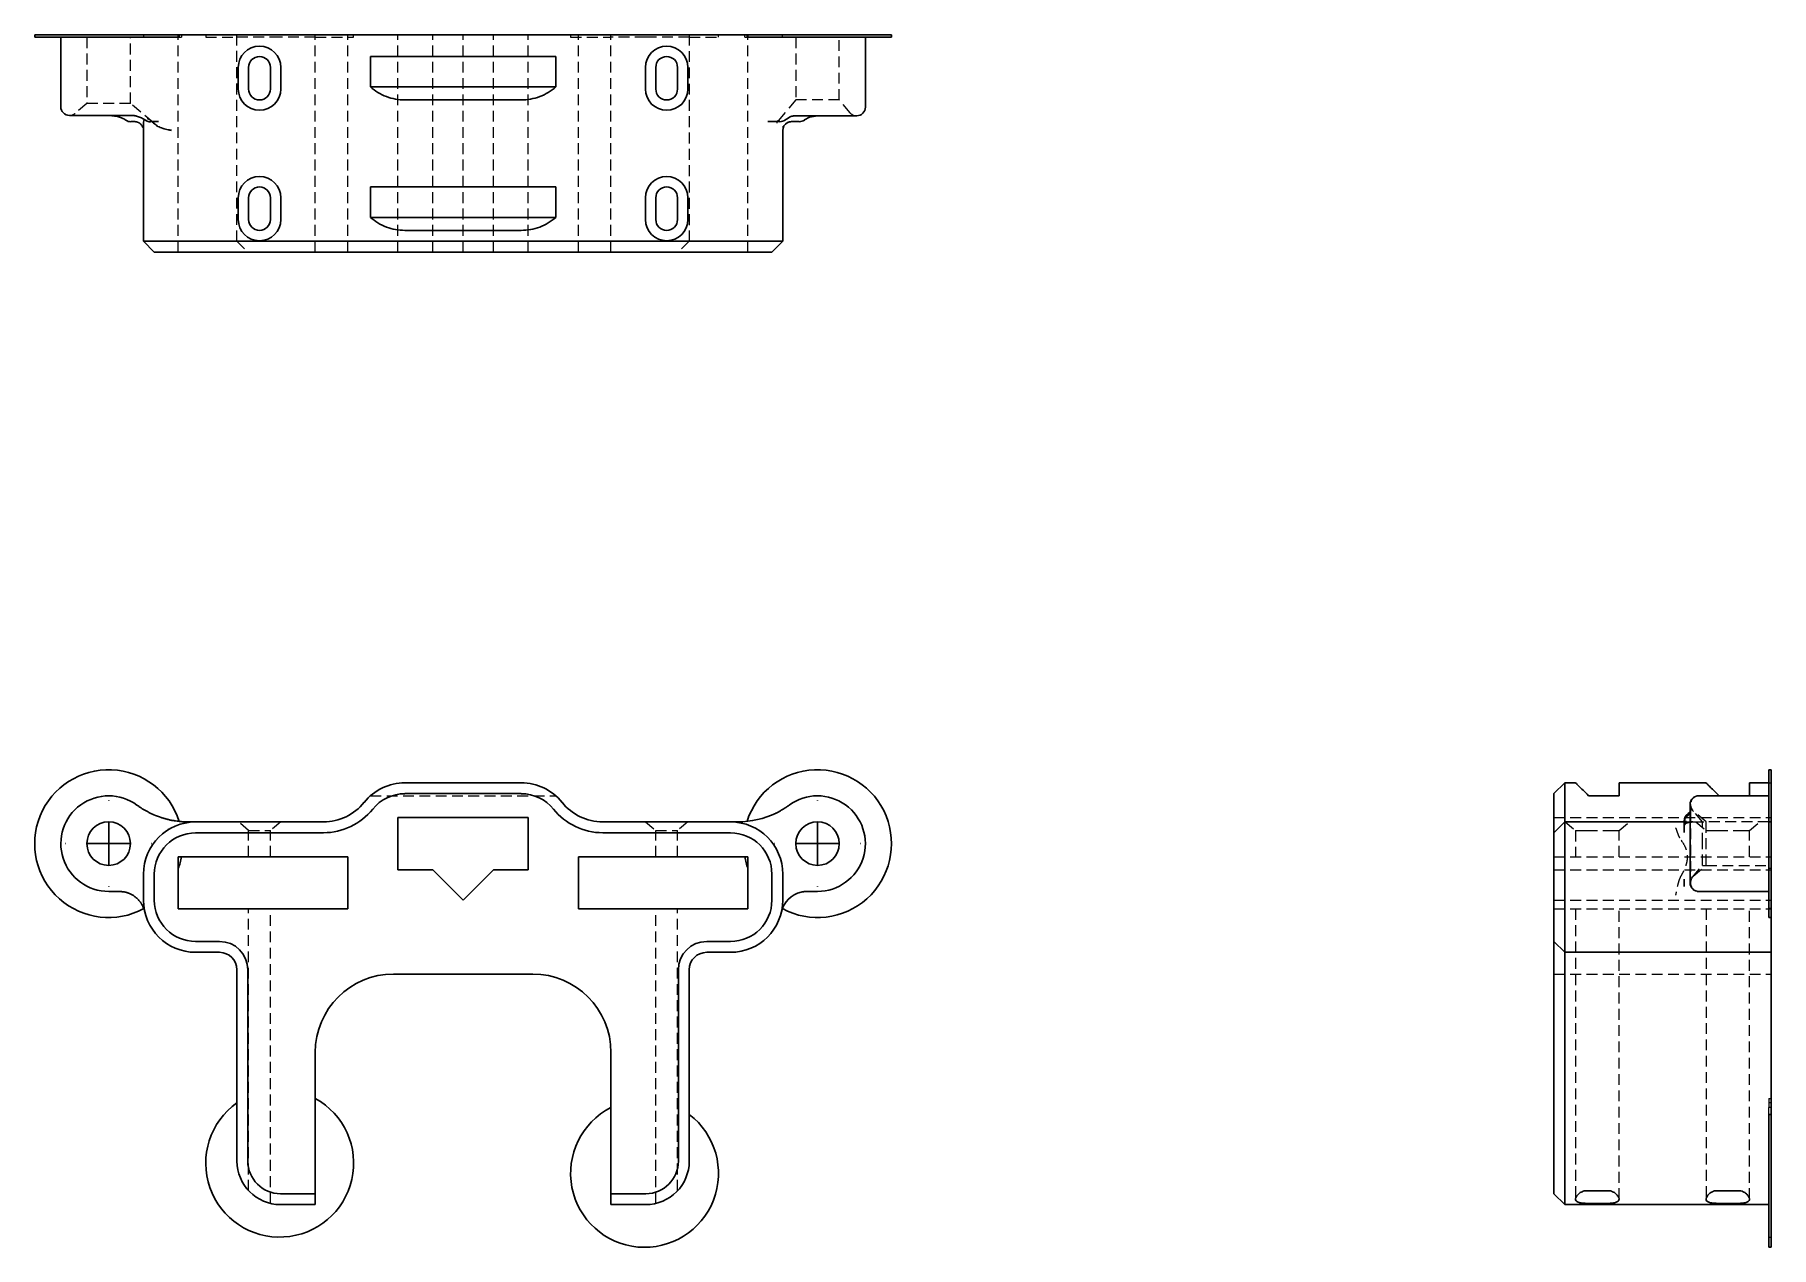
# Model space of a CAD drawing. Header units: millimetres. Extents: x 33 to 236, y 29 to 171.
import ezdxf

# ---------------------------------------------------------------- set-up
doc = ezdxf.new("R2010")
doc.units = ezdxf.units.MM
doc.linetypes.add('HIDDEN', pattern=[1.905, 1.27, -0.635])
doc.layers.add('10', color=7, linetype='Continuous')

# ---------------------------------------------------------------- blocks, each defined once
blk = doc.blocks.new('SW_CENTERMARKSYMBOL_0')
at = {"layer": '10', "color": 0}
for p, q in [((0, 5), (0, 5.04)), ((0, 0), (0, 2.5)), ((-5, 0), (-5.04, 0)), ((0, 0), (-2.5, 0)), ((0, 0), (0, -2.5)), ((0, 0), (2.5, 0)), ((5, 0), (5.04, 0)), ((0, -5), (0, -5.04))]:
    blk.add_line(p, q, dxfattribs=at)
blk = doc.blocks.new('SW_CENTERMARKSYMBOL_1')
at = {"layer": '10', "color": 0}
for p, q in [((0, 5), (0, 5.04)), ((0, 0), (0, 2.5)), ((-5, 0), (-5.04, 0)), ((0, 0), (-2.5, 0)), ((0, 0), (0, -2.5)), ((0, 0), (2.5, 0)), ((5, 0), (5.04, 0)), ((0, -5), (0, -5.04))]:
    blk.add_line(p, q, dxfattribs=at)

msp = doc.modelspace()

# ---------------------------------------------------------------- linework, layer by layer
at = {"color": 7, "linetype": 'Continuous', "lineweight": 25}
for p, q in [((33, 170.69), (33, 170.39)), ((33, 170.69), (49.86, 170.69)), ((33, 170.39), (49.86, 170.39)), ((36.05, 170.39), (36.05, 162.29)), ((49.86, 170.69), (49.86, 170.39)), ((49.86, 170.69), (50.93, 170.69)), ((66.7, 170.69), (50.93, 170.69)), ((66.7, 170.69), (71.45, 170.69)), ((71.45, 170.69), (76.21, 170.69)), ((89.79, 170.69), (76.21, 170.69)), ((89.79, 170.69), (94.55, 170.69)), ((94.55, 170.69), (99.3, 170.69)), ((115.07, 170.69), (99.3, 170.69)), ((115.07, 170.69), (116.14, 170.69)), ((116.14, 170.39), (116.14, 170.69)), ((116.14, 170.69), (133, 170.69)), ((116.14, 170.39), (133, 170.39)), ((129.95, 162.24), (129.95, 170.39)), ((133, 170.39), (133, 170.69)), ((56.76, 164.35), (56.76, 166.88)), ((57.97, 166.88), (57.97, 164.35)), ((60.51, 164.35), (60.51, 166.88)), ((61.72, 166.88), (61.72, 164.35)), ((76.21, 168.15), (72.18, 168.15)), ((72.18, 168.15), (72.18, 164.6)), ((76.21, 168.15), (89.79, 168.15)), ((93.82, 168.15), (89.79, 168.15)), ((93.82, 164.6), (93.82, 168.15)), ((104.28, 164.35), (104.28, 166.88)), ((105.49, 166.88), (105.49, 164.35)), ((108.03, 164.35), (108.03, 166.88)), ((109.24, 166.88), (109.24, 164.35)), ((72.18, 164.6), (93.82, 164.6)), ((89.79, 163.08), (76.21, 163.08)), ((37.06, 161.27), (44.33, 161.27)), ((41.63, 161.27), (42.65, 161.16)), ((44.68, 160.54), (44.21, 160.54)), ((45.69, 146.58), (45.69, 160.27)), ((47.45, 160.54), (46.5, 160.54)), ((119.97, 160.54), (118.55, 160.54)), ((119.64, 160.45), (119.58, 160.39)), ((122.22, 160.54), (121.32, 160.54)), ((121.67, 161.22), (128.94, 161.22)), ((122.83, 160.74), (123.43, 161.07)), ((123.43, 161.07), (124.37, 161.22)), ((120.31, 159.52), (120.31, 146.58)), ((76.21, 152.92), (72.18, 152.92)), ((72.18, 152.92), (72.18, 149.37)), ((76.21, 152.92), (89.79, 152.92)), ((93.82, 152.92), (89.79, 152.92)), ((93.82, 149.37), (93.82, 152.92)), ((56.76, 149.12), (56.76, 151.65)), ((57.97, 151.65), (57.97, 149.12)), ((60.51, 149.12), (60.51, 151.65)), ((61.72, 151.65), (61.72, 149.12)), ((104.28, 149.12), (104.28, 151.65)), ((105.49, 151.65), (105.49, 149.12)), ((108.03, 149.12), (108.03, 151.65)), ((109.24, 151.65), (109.24, 149.12)), ((72.18, 149.37), (93.82, 149.37)), ((45.69, 146.58), (51.78, 146.58)), ((45.69, 146.58), (46.96, 145.31)), ((51.78, 146.58), (66.7, 146.58)), ((66.7, 146.58), (71.45, 146.58)), ((71.45, 146.58), (76.21, 146.58)), ((89.79, 147.85), (76.21, 147.85)), ((76.21, 146.58), (89.79, 146.58)), ((89.79, 146.58), (94.55, 146.58)), ((94.55, 146.58), (99.3, 146.58)), ((99.3, 146.58), (114.22, 146.58)), ((114.22, 146.58), (120.31, 146.58)), ((120.31, 146.58), (119.04, 145.31)), ((51.78, 145.31), (46.96, 145.31)), ((66.7, 145.31), (51.78, 145.31)), ((72.44, 145.31), (66.7, 145.31)), ((76.21, 145.31), (72.44, 145.31)), ((89.79, 145.31), (76.21, 145.31)), ((93.56, 145.31), (89.79, 145.31)), ((99.3, 145.31), (93.56, 145.31)), ((114.22, 145.31), (99.3, 145.31)), ((119.04, 145.31), (114.22, 145.31)), ((76.21, 83.35), (89.79, 83.35)), ((211.58, 83.35), (210.31, 82.09)), ((211.58, 83.35), (211.58, 81.07)), ((211.58, 83.35), (212.85, 83.35)), ((217.92, 81.83), (217.92, 83.35)), ((217.92, 83.35), (228.08, 83.35)), ((233.15, 81.83), (233.15, 83.35)), ((233.15, 83.35), (235.39, 83.35)), ((235.69, 84.88), (235.39, 84.88)), ((235.39, 84.88), (235.39, 67.62)), ((235.69, 84.88), (235.69, 67.62)), ((89.79, 82.09), (76.21, 82.09)), ((210.31, 80.28), (210.31, 82.09)), ((214.37, 81.83), (217.92, 81.83)), ((235.39, 81.83), (227.24, 81.83)), ((90.61, 79.29), (75.39, 79.29)), ((75.39, 79.29), (75.39, 73.2)), ((90.61, 73.2), (90.61, 79.29)), ((210.31, 77.52), (210.31, 80.28)), ((211.58, 81.07), (211.58, 78.79)), ((226.2, 79.92), (225.98, 79.75)), ((226.22, 80.82), (226.22, 71.68)), ((48.67, 77.93), (48.57, 77.88)), ((51.78, 78.79), (66.7, 78.79)), ((66.7, 77.52), (51.78, 77.52)), ((99.3, 78.79), (114.22, 78.79)), ((114.22, 77.52), (99.3, 77.52)), ((114.22, 78.79), (115.07, 78.79)), ((211.58, 78.79), (210.31, 77.52)), ((210.31, 72.69), (210.31, 77.52)), ((211.58, 78.79), (211.58, 72.69)), ((211.58, 78.79), (225.54, 78.79)), ((225.54, 77.56), (225.54, 78.9)), ((119.33, 76.01), (119.34, 76)), ((49.75, 74.72), (49.75, 68.63)), ((69.55, 74.72), (49.75, 74.72)), ((69.55, 68.63), (69.55, 74.72)), ((75.39, 73.2), (79.45, 73.2)), ((79.45, 73.2), (83, 69.65)), ((83, 69.65), (86.55, 73.2)), ((86.55, 73.2), (90.61, 73.2)), ((96.45, 74.72), (96.45, 68.63)), ((116.25, 74.72), (96.45, 74.72)), ((116.25, 68.63), (116.25, 74.72)), ((45.69, 69.65), (45.69, 72.69)), ((46.96, 72.69), (46.96, 69.65)), ((119.04, 69.65), (119.04, 72.69)), ((120.31, 72.69), (120.31, 69.65)), ((210.31, 69.65), (210.31, 72.69)), ((211.58, 72.69), (211.58, 69.65)), ((225.54, 71.58), (225.54, 72.11)), ((225.54, 71.26), (225.54, 71.58)), ((45.68, 70.66), (45.69, 70.55)), ((210.31, 64.83), (210.31, 69.65)), ((211.58, 69.65), (211.58, 63.56)), ((227.24, 70.66), (235.39, 70.66)), ((49.75, 68.63), (69.55, 68.63)), ((96.45, 68.63), (116.25, 68.63)), ((235.39, 67.62), (235.69, 67.62)), ((235.69, 67.62), (235.69, 63.56)), ((51.78, 64.83), (54.57, 64.83)), ((54.57, 63.56), (51.78, 63.56)), ((111.43, 64.83), (114.22, 64.83)), ((114.22, 63.56), (111.43, 63.56)), ((211.58, 63.56), (210.31, 64.83)), ((210.31, 61.53), (210.31, 64.83)), ((235.69, 63.56), (211.58, 63.56)), ((211.58, 63.56), (211.58, 61.53)), ((235.69, 63.56), (235.69, 61.53)), ((56.6, 39.19), (56.6, 61.53)), ((57.87, 61.53), (57.87, 39.19)), ((74.88, 61.02), (91.12, 61.02)), ((108.13, 39.19), (108.13, 61.53)), ((109.4, 61.53), (109.4, 39.19)), ((210.31, 39.19), (210.31, 61.53)), ((211.58, 61.53), (211.58, 39.19)), ((235.69, 44.62), (235.69, 61.53)), ((65.74, 35.38), (65.74, 51.88)), ((100.26, 51.88), (100.26, 35.38)), ((235.39, 44.62), (235.69, 44.62)), ((235.39, 44.62), (235.39, 29.12)), ((235.69, 44.62), (235.69, 29.12)), ((210.31, 35.38), (210.31, 39.19)), ((211.58, 39.19), (211.58, 34.12)), ((61.68, 35.38), (65.74, 35.38)), ((65.74, 35.38), (65.74, 34.12)), ((100.26, 35.38), (104.32, 35.38)), ((100.26, 34.12), (100.26, 35.38)), ((211.58, 34.12), (210.31, 35.38)), ((214.12, 35.73), (216.65, 35.73)), ((229.35, 35.73), (231.88, 35.73)), ((65.74, 34.12), (61.68, 34.12)), ((104.32, 34.12), (100.26, 34.12)), ((211.58, 34.12), (235.39, 34.12)), ((216.65, 34.25), (214.12, 34.25)), ((231.88, 34.25), (229.35, 34.25)), ((235.39, 29.12), (235.69, 29.12))]:
    msp.add_line(p, q, dxfattribs=at)
at = {"color": 7, "linetype": 'HIDDEN', "lineweight": 18}
for p, q in [((39.09, 170.39), (39.09, 162.67)), ((44.17, 162.67), (44.17, 170.39)), ((45.74, 170.39), (45.74, 170.69)), ((49.75, 170.39), (49.75, 170.69)), ((49.75, 145.31), (49.75, 170.39)), ((49.86, 170.39), (50.12, 170.39)), ((50.12, 170.69), (50.12, 170.39)), ((52.96, 170.69), (52.96, 170.39)), ((52.96, 170.39), (56.6, 170.39)), ((56.6, 146.58), (56.6, 170.69)), ((61.68, 170.39), (56.6, 170.39)), ((65.74, 170.39), (61.68, 170.39)), ((65.74, 145.31), (65.74, 170.69)), ((65.74, 170.39), (70.22, 170.39)), ((69.55, 145.31), (69.55, 170.69)), ((70.22, 170.39), (70.22, 170.69)), ((75.39, 145.31), (75.39, 170.69)), ((79.45, 145.31), (79.45, 170.69)), ((83, 145.31), (83, 170.69)), ((86.55, 145.31), (86.55, 170.69)), ((90.61, 145.31), (90.61, 170.69)), ((95.55, 170.69), (95.55, 170.39)), ((95.55, 170.39), (100.26, 170.39)), ((96.45, 145.31), (96.45, 170.69)), ((100.26, 145.31), (100.26, 170.69)), ((104.32, 170.39), (100.26, 170.39)), ((109.4, 170.39), (104.32, 170.39)), ((109.4, 170.69), (109.4, 146.58)), ((109.4, 170.39), (112.81, 170.39)), ((112.81, 170.39), (112.81, 170.69)), ((115.88, 170.39), (115.88, 170.69)), ((115.88, 170.39), (116.14, 170.39)), ((116.25, 170.69), (116.25, 170.39)), ((116.25, 145.31), (116.25, 170.39)), ((120.26, 170.69), (120.26, 170.39)), ((121.83, 170.39), (121.83, 163.08)), ((126.91, 163.08), (126.91, 170.39)), ((39.09, 162.67), (37.71, 161.51)), ((44.17, 162.67), (39.09, 162.67)), ((46.83, 160.43), (44.17, 162.67)), ((121.83, 163.08), (119.64, 160.46)), ((126.91, 163.08), (121.83, 163.08)), ((128.16, 161.58), (126.91, 163.08)), ((47.27, 160.07), (47.15, 160.16)), ((119.68, 160.51), (119.64, 160.45)), ((56.6, 146.58), (57.87, 145.31)), ((109.4, 146.58), (108.13, 145.31)), ((235.39, 83.35), (235.69, 83.35)), ((72.18, 81.83), (93.82, 81.83)), ((210.31, 79.29), (235.69, 79.29)), ((226.27, 80.82), (226.27, 79.93)), ((226.27, 79.93), (226.27, 71.68)), ((227.67, 78.79), (226.51, 80.16)), ((228.08, 78.79), (226.58, 80.04)), ((48.64, 77.92), (48.97, 78.1)), ((57.97, 77.77), (56.76, 78.79)), ((57.97, 77.77), (60.51, 77.77)), ((57.97, 74.72), (57.97, 77.77)), ((61.72, 78.79), (60.51, 77.77)), ((60.51, 74.72), (60.51, 77.77)), ((104.28, 78.79), (105.49, 77.77)), ((105.49, 77.77), (108.03, 77.77)), ((105.49, 74.72), (105.49, 77.77)), ((109.24, 78.79), (108.03, 77.77)), ((108.03, 74.72), (108.03, 77.77)), ((211.64, 78.79), (212.85, 77.77)), ((212.85, 77.77), (214.12, 77.77)), ((212.85, 77.77), (212.85, 74.72)), ((214.12, 77.77), (216.65, 77.77)), ((216.65, 77.77), (217.92, 77.77)), ((217.92, 77.77), (219.13, 78.79)), ((217.92, 74.72), (217.92, 77.77)), ((225.54, 78.79), (226.55, 78.79)), ((226.38, 78.77), (226.44, 78.78)), ((226.55, 78.79), (228.08, 78.79)), ((226.87, 78.79), (228.08, 77.77)), ((227.67, 76.25), (227.67, 78.79)), ((228.08, 73.71), (228.08, 78.79)), ((235.39, 78.79), (228.08, 78.79)), ((228.08, 77.77), (229.35, 77.77)), ((229.35, 77.77), (231.88, 77.77)), ((231.88, 77.77), (233.15, 77.77)), ((233.15, 77.77), (234.36, 78.79)), ((233.15, 74.72), (233.15, 77.77)), ((235.39, 78.84), (235.69, 78.84)), ((235.39, 78.79), (235.69, 78.79)), ((119.31, 76.04), (119.33, 76.01)), ((227.67, 73.71), (227.67, 76.25)), ((210.31, 74.72), (235.39, 74.72)), ((210.31, 73.2), (235.69, 73.2)), ((226.51, 72.33), (227.67, 73.71)), ((226.58, 72.46), (228.08, 73.71)), ((227.67, 73.71), (228.08, 73.71)), ((228.08, 73.71), (235.39, 73.71)), ((235.39, 74.72), (235.69, 74.72)), ((235.69, 73.33), (235.39, 73.33)), ((210.31, 69.65), (235.69, 69.65)), ((57.97, 35.73), (57.97, 68.63)), ((60.51, 34.25), (60.51, 68.63)), ((105.49, 34.25), (105.49, 68.63)), ((108.03, 35.73), (108.03, 68.63)), ((210.31, 68.63), (235.69, 68.63)), ((212.85, 68.63), (212.85, 34.74)), ((217.92, 34.74), (217.92, 68.63)), ((228.08, 68.63), (228.08, 34.74)), ((233.15, 34.74), (233.15, 68.63)), ((235.69, 68.66), (235.39, 68.66)), ((210.31, 61.02), (235.69, 61.02)), ((235.39, 46.5), (235.69, 46.5)), ((235.39, 46.5), (235.39, 45.44)), ((235.69, 45.98), (235.39, 45.98)), ((235.69, 45.44), (235.39, 45.44)), ((235.39, 44.62), (235.39, 45.44)), ((217.92, 34.74), (217.92, 34.74)), ((233.15, 34.74), (233.15, 34.74)), ((235.39, 30.31), (235.69, 30.31))]:
    msp.add_line(p, q, dxfattribs=at)
at = {"color": 7, "linetype": 'Continuous', "lineweight": 25}
for centre in [(41.63, 76.25), (124.37, 76.25)]:
    msp.add_circle(centre, 2.54, dxfattribs=at)
for centre, radius, start, end in [((59.24, 166.88), 2.48, 0, 180), ((106.76, 166.88), 2.48, 0, 180), ((59.24, 166.88), 1.27, 0, 180), ((106.76, 166.88), 1.27, 0, 180), ((59.24, 164.35), 2.48, 180, 0), ((59.24, 164.35), 1.27, 180, 0), ((106.76, 164.35), 2.48, 180, 0), ((106.76, 164.35), 1.27, 180, 0), ((37.06, 162.29), 1.02, 180, 270), ((128.94, 162.24), 1.02, 270, 0), ((44.21, 161.55), 1.02, 236.7577, 270), ((46.5, 161.55), 1.02, 239.586, 270), ((119.97, 161.55), 1.02, 270, 305.728), ((121.32, 159.52), 1.02, 117.081, 180), ((122.22, 161.55), 1.02, 270, 306.7071), ((59.24, 151.65), 2.48, 0, 180), ((106.76, 151.65), 2.48, 0, 180), ((59.24, 151.65), 1.27, 0, 180), ((106.76, 151.65), 1.27, 0, 180), ((59.24, 149.12), 2.48, 180, 0), ((59.24, 149.12), 1.27, 180, 0), ((106.76, 149.12), 2.48, 180, 0), ((106.76, 149.12), 1.27, 180, 0), ((41.63, 76.25), 8.63, 17.5014, 298.4155), ((76.21, 77.26), 6.09, 90, 141.3178), ((89.79, 77.26), 6.09, 38.6822, 90), ((124.37, 76.25), 8.63, 241.5845, 162.4986), ((41.63, 76.25), 5.58, 53.7507, 270), ((76.21, 77.26), 4.82, 90, 141.3178), ((89.79, 77.26), 4.82, 38.6822, 90), ((124.37, 76.25), 5.58, 270, 126.2493), ((227.24, 80.82), 1.02, 90, 180), ((50.93, 88.94), 10.15, 246.5871, 251.8195), ((66.7, 84.88), 6.09, 270, 321.3178), ((66.7, 84.88), 7.36, 270, 321.3178), ((99.3, 84.88), 7.36, 218.6822, 270), ((99.3, 84.88), 6.09, 218.6822, 270), ((115.07, 88.94), 10.15, 270, 296.0442), ((226.55, 78.9), 1.02, 124.1914, 180), ((51.78, 72.69), 6.09, 90, 180), ((51.78, 72.69), 4.82, 90, 180), ((114.22, 72.69), 6.09, 0, 90), ((114.22, 72.69), 4.82, 0, 90), ((41.63, 76.25), 8.63, 340.2501, 349.8358), ((124.37, 76.25), 8.63, 190.1642, 199.7499), ((227.24, 71.68), 1.02, 180, 270), ((42.87, 67.62), 3.05, 63.6572, 70.7709), ((51.78, 69.65), 6.09, 180, 270), ((51.78, 69.65), 4.82, 180, 270), ((114.22, 69.65), 6.09, 270, 0), ((114.22, 69.65), 4.82, 270, 0), ((123.13, 67.62), 3.05, 102.8764, 167.1604), ((54.57, 61.53), 3.3, 0, 90), ((54.57, 61.53), 2.03, 0, 90), ((111.43, 61.53), 3.3, 90, 180), ((111.43, 61.53), 2.03, 90, 180), ((74.88, 51.88), 9.14, 90, 180), ((91.12, 51.88), 9.14, 0, 90), ((61.59, 38.94), 8.63, 125.2658, 61.2197), ((104.18, 37.75), 8.63, 116.9969, 52.7797), ((61.68, 39.19), 5.08, 180, 270), ((61.68, 39.19), 3.81, 180, 270), ((104.32, 39.19), 5.08, 270, 0), ((104.32, 39.19), 3.81, 270, 0)]:
    msp.add_arc(centre, radius, start, end, dxfattribs=at)
at = {"color": 7, "linetype": 'HIDDEN', "lineweight": 18}
for centre, start, end in [((37.06, 162.29), 270, 310), ((128.94, 162.24), 220, 270), ((227.29, 80.82), 90, 180), ((226.55, 78.69), 126.4135, 180), ((227.24, 80.82), 180, 230), ((227.29, 80.82), 180, 220), ((226.55, 77.77), 90, 102.8337), ((227.24, 71.68), 130, 180), ((227.29, 71.68), 140, 270)]:
    msp.add_arc(centre, 1.02, start, end, dxfattribs=at)
at = {"color": 7, "linetype": 'Continuous', "lineweight": 25}
for points, knots in [([(76.21, 163.08), (75.85, 163.08), (75.48, 163.11), (74.76, 163.24), (74.4, 163.34), (73.36, 163.73), (72.72, 164.12), (72.18, 164.6)], [0, 0, 0, 0, 0.25, 0.25, 0.5, 0.5, 1, 1, 1, 1]), ([(93.82, 164.6), (93.28, 164.12), (92.64, 163.73), (91.6, 163.34), (91.24, 163.24), (90.52, 163.11), (90.15, 163.08), (89.79, 163.08)], [0, 0, 0, 0, 0.5, 0.5, 0.75, 0.75, 1, 1, 1, 1]), ([(42.65, 161.16), (42.82, 161.11), (43.18, 161), (43.49, 160.81), (43.65, 160.7)], [0, 0, 0, 0, 0.469137, 1, 1, 1, 1]), ([(44.33, 161.27), (44.42, 161.27), (44.62, 161.26), (45.01, 161.16), (45.48, 160.97), (45.82, 160.77), (46, 160.67)], [0, 0, 0, 0, 0.18792, 0.411606, 0.681967, 1, 1, 1, 1]), ([(45.65, 159.8), (45.64, 159.84), (45.62, 159.9), (45.57, 160), (45.51, 160.1), (45.45, 160.18), (45.37, 160.26), (45.29, 160.33), (45.23, 160.38), (45.16, 160.42), (45.08, 160.46), (45, 160.49), (44.85, 160.53), (44.75, 160.53), (44.68, 160.54)], [0, 0, 0, 0, 0.129935, 0.288162, 0.38468, 0.465482, 0.565221, 0.606222, 0.643539, 0.681687, 0.722685, 0.768948, 0.822182, 1, 1, 1, 1]), ([(45.84, 160.76), (45.8, 160.72), (45.7, 160.62), (45.69, 160.4), (45.69, 160.27)], [0, 0, 0, 0, 0.385199, 1, 1, 1, 1]), ([(46.69, 160.53), (46.69, 160.53), (46.69, 160.53), (46.69, 160.52), (46.71, 160.51), (46.74, 160.48), (46.8, 160.44), (46.92, 160.34), (47.09, 160.21), (47.22, 160.1), (47.27, 160.06)], [0, 0, 0, 0, 0.007196, 0.069183, 0.12659, 0.181494, 0.297722, 0.436013, 0.789922, 1, 1, 1, 1]), ([(120.56, 160.73), (120.81, 160.89), (121.22, 161.16), (121.54, 161.2), (121.67, 161.22)], [0, 0, 0, 0, 0.5986165, 1, 1, 1, 1]), ([(121.32, 160.54), (121.3, 160.54), (121.25, 160.54), (121.17, 160.53), (121.11, 160.52), (121.05, 160.5), (120.99, 160.48), (120.93, 160.46), (120.88, 160.44), (120.86, 160.43)], [0, 0, 0, 0, 0.1846757, 0.3509864, 0.499006, 0.6334819, 0.7491856, 0.8798487, 1, 1, 1, 1]), ([(48.97, 159.52), (48.84, 159.55), (48.6, 159.6), (48.27, 159.68), (47.96, 159.76), (47.66, 159.86), (47.42, 159.95), (47.31, 160.04), (47.27, 160.07)], [0, 0, 0, 0, 0.200129, 0.373832, 0.545912, 0.738196, 0.919727, 1, 1, 1, 1]), ([(76.21, 147.85), (75.85, 147.85), (75.48, 147.88), (74.76, 148.01), (74.4, 148.11), (73.36, 148.5), (72.72, 148.9), (72.18, 149.37)], [0, 0, 0, 0, 0.25, 0.25, 0.5, 0.5, 1, 1, 1, 1]), ([(93.82, 149.37), (93.28, 148.9), (92.64, 148.5), (91.6, 148.11), (91.24, 148.01), (90.52, 147.88), (90.15, 147.85), (89.79, 147.85)], [0, 0, 0, 0, 0.5, 0.5, 0.75, 0.75, 1, 1, 1, 1]), ([(214.37, 81.83), (213.9, 82.31), (213.5, 82.7), (213.11, 83.09), (213.01, 83.19), (212.88, 83.32), (212.85, 83.35), (212.85, 83.35)], [0, 0, 0, 0, 0.5, 0.5, 0.75, 0.75, 1, 1, 1, 1]), ([(229.6, 81.83), (229.12, 82.31), (228.73, 82.7), (228.34, 83.09), (228.24, 83.19), (228.11, 83.32), (228.08, 83.35), (228.08, 83.35)], [0, 0, 0, 0, 0.5, 0.5, 0.75, 0.75, 1, 1, 1, 1]), ([(44.93, 80.75), (44.98, 80.72), (45.07, 80.65), (45.2, 80.56), (45.34, 80.46), (45.48, 80.37), (45.63, 80.28), (45.78, 80.19), (45.98, 80.08), (46.24, 79.94), (46.56, 79.77), (46.79, 79.67), (46.9, 79.62)], [0, 0, 0, 0, 0.0681877, 0.1371264, 0.2069974, 0.2779753, 0.3502264, 0.4239084, 0.49917, 0.6538586, 0.820563, 1, 1, 1, 1]), ([(47.77, 79.29), (47.81, 79.28), (47.9, 79.25), (48.04, 79.21), (48.18, 79.17), (48.33, 79.13), (48.47, 79.09), (48.71, 79.03), (49.03, 78.96), (49.42, 78.9), (49.81, 78.85), (50.19, 78.81), (50.5, 78.79), (50.75, 78.79), (50.87, 78.79), (50.93, 78.79)], [0, 0, 0, 0, 0.0395278, 0.0797944, 0.1209189, 0.163013, 0.206181, 0.2505195, 0.3699917, 0.5000411, 0.616923, 0.7495446, 0.8747616, 0.9373725, 1, 1, 1, 1]), ([(119.52, 79.82), (119.58, 79.84), (119.68, 79.89), (119.83, 79.97), (119.98, 80.05), (120.13, 80.14), (120.29, 80.23), (120.47, 80.35), (120.68, 80.48), (120.88, 80.61), (121, 80.7), (121.07, 80.75)], [0, 0, 0, 0, 0.108364, 0.212179, 0.311625, 0.406906, 0.498255, 0.629838, 0.75654, 0.879509, 1, 1, 1, 1]), ([(43.88, 70.49), (43.84, 70.51), (43.76, 70.53), (43.64, 70.57), (43.53, 70.59), (43.39, 70.62), (43.23, 70.64), (43.05, 70.66), (42.93, 70.66), (42.87, 70.66)], [0, 0, 0, 0, 0.134352, 0.262087, 0.383344, 0.498289, 0.676603, 0.843414, 1, 1, 1, 1]), ([(45.51, 69.14), (45.49, 69.18), (45.45, 69.24), (45.38, 69.35), (45.29, 69.48), (45.17, 69.62), (45, 69.8), (44.79, 69.99), (44.57, 70.15), (44.38, 70.27), (44.28, 70.32), (44.22, 70.35)], [0, 0, 0, 0, 0.082814, 0.165845, 0.249258, 0.376564, 0.498519, 0.672395, 0.831635, 0.917473, 1, 1, 1, 1]), ([(45.84, 68.3), (45.83, 68.35), (45.8, 68.46), (45.76, 68.6), (45.7, 68.76), (45.62, 68.93), (45.55, 69.07), (45.51, 69.14)], [0, 0, 0, 0, 0.208962, 0.375638, 0.50003, 0.765044, 1, 1, 1, 1]), ([(123.13, 70.66), (123.1, 70.66), (123.03, 70.66), (122.94, 70.66), (122.84, 70.65), (122.74, 70.64), (122.64, 70.63), (122.55, 70.61), (122.48, 70.59), (122.45, 70.59)], [0, 0, 0, 0, 0.122004, 0.250189, 0.385087, 0.527154, 0.67678, 0.8343, 1, 1, 1, 1]), ([(214.12, 34.25), (214.03, 34.25), (213.94, 34.26), (213.76, 34.26), (213.67, 34.27), (213.43, 34.3), (213.28, 34.33), (213.11, 34.4), (213.06, 34.42), (212.97, 34.48), (212.94, 34.51), (212.86, 34.61), (212.84, 34.69), (212.86, 34.87), (212.9, 34.97), (213.02, 35.17), (213.11, 35.27), (213.27, 35.41), (213.33, 35.46), (213.46, 35.54), (213.53, 35.58), (213.76, 35.68), (213.93, 35.73), (214.12, 35.73)], [0, 0, 0, 0, 0.0625, 0.0625, 0.125, 0.125, 0.25, 0.25, 0.3125, 0.3125, 0.375, 0.375, 0.5, 0.5, 0.625, 0.625, 0.75, 0.75, 0.8125, 0.8125, 0.875, 0.875, 1, 1, 1, 1]), ([(216.65, 35.73), (216.75, 35.73), (216.83, 35.72), (217.01, 35.68), (217.09, 35.65), (217.24, 35.58), (217.31, 35.54), (217.44, 35.46), (217.5, 35.41), (217.67, 35.27), (217.75, 35.17), (217.87, 34.97), (217.91, 34.87), (217.93, 34.74), (217.92, 34.7), (217.9, 34.62), (217.89, 34.58), (217.83, 34.51), (217.8, 34.48), (217.71, 34.42), (217.66, 34.4), (217.55, 34.35), (217.48, 34.33), (217.34, 34.3), (217.26, 34.29), (217.02, 34.26), (216.84, 34.25), (216.65, 34.25)], [0, 0, 0, 0, 0.0625, 0.0625, 0.125, 0.125, 0.1875, 0.1875, 0.25, 0.25, 0.375, 0.375, 0.5, 0.5, 0.5625, 0.5625, 0.625, 0.625, 0.6875, 0.6875, 0.75, 0.75, 0.8125, 0.8125, 0.875, 0.875, 1, 1, 1, 1]), ([(229.35, 34.25), (229.25, 34.25), (229.16, 34.26), (228.99, 34.26), (228.9, 34.27), (228.66, 34.3), (228.51, 34.33), (228.34, 34.4), (228.29, 34.42), (228.2, 34.48), (228.17, 34.51), (228.09, 34.61), (228.07, 34.69), (228.09, 34.87), (228.13, 34.97), (228.25, 35.17), (228.33, 35.27), (228.5, 35.41), (228.56, 35.46), (228.69, 35.54), (228.76, 35.58), (228.99, 35.68), (229.16, 35.73), (229.35, 35.73)], [0, 0, 0, 0, 0.0625, 0.0625, 0.125, 0.125, 0.25, 0.25, 0.3125, 0.3125, 0.375, 0.375, 0.5, 0.5, 0.625, 0.625, 0.75, 0.75, 0.8125, 0.8125, 0.875, 0.875, 1, 1, 1, 1]), ([(231.88, 35.73), (231.97, 35.73), (232.06, 35.72), (232.24, 35.68), (232.32, 35.65), (232.47, 35.58), (232.54, 35.54), (232.67, 35.46), (232.73, 35.41), (232.89, 35.27), (232.98, 35.17), (233.1, 34.97), (233.14, 34.87), (233.15, 34.74), (233.15, 34.7), (233.13, 34.62), (233.11, 34.58), (233.06, 34.51), (233.03, 34.48), (232.94, 34.42), (232.89, 34.4), (232.78, 34.35), (232.71, 34.33), (232.57, 34.3), (232.49, 34.29), (232.24, 34.26), (232.07, 34.25), (231.88, 34.25)], [0, 0, 0, 0, 0.0625, 0.0625, 0.125, 0.125, 0.1875, 0.1875, 0.25, 0.25, 0.375, 0.375, 0.5, 0.5, 0.5625, 0.5625, 0.625, 0.625, 0.6875, 0.6875, 0.75, 0.75, 0.8125, 0.8125, 0.875, 0.875, 1, 1, 1, 1])]:
    msp.add_open_spline(points, degree=3, knots=knots, dxfattribs=at)
at = {"color": 7, "linetype": 'HIDDEN', "lineweight": 18}
for points, knots in [([(47.15, 160.16), (47.04, 160.25), (46.83, 160.44), (46.53, 160.68), (46.2, 160.87), (45.94, 160.93), (45.86, 160.8), (45.84, 160.76)], [0, 0, 0, 0, 0.18146, 0.367737, 0.558441, 0.861996, 1, 1, 1, 1]), ([(46.86, 160.51), (46.82, 160.51), (46.75, 160.52), (46.7, 160.53), (46.69, 160.53), (46.69, 160.53)], [0, 0, 0, 0, 0.4831392, 0.859365, 1, 1, 1, 1]), ([(119.67, 160.5), (119.7, 160.54), (119.76, 160.6), (119.8, 160.65), (119.83, 160.67), (119.8, 160.65), (119.74, 160.61), (119.62, 160.56), (119.48, 160.54), (119.4, 160.54)], [0, 0, 0, 0, 0.172752, 0.305007, 0.477196, 0.534594, 0.620945, 0.773306, 1, 1, 1, 1]), ([(120.31, 160.03), (120.31, 159.87), (120.31, 159.75), (120.31, 159.62), (120.31, 159.58), (120.31, 159.54), (120.31, 159.52), (120.31, 159.52)], [0, 0, 0, 0, 0.5, 0.5, 0.75, 0.75, 1, 1, 1, 1]), ([(226.27, 79.93), (226.27, 79.9), (226.26, 79.82), (226.18, 79.69), (226.03, 79.57), (225.95, 79.51)], [0, 0, 0, 0, 0.265866, 0.595783, 1, 1, 1, 1]), ([(224.52, 78.1), (224.54, 78.06), (224.56, 77.99), (224.6, 77.89), (224.64, 77.77), (224.69, 77.62), (224.76, 77.44), (224.83, 77.25), (224.91, 77.07), (224.98, 76.91), (225.06, 76.77), (225.13, 76.69), (225.16, 76.65)], [0, 0, 0, 0, 0.0997, 0.183026, 0.24998, 0.384514, 0.499235, 0.634443, 0.749759, 0.84113, 0.924395, 1, 1, 1, 1]), ([(225.56, 78.5), (225.6, 78.6), (225.69, 78.81), (225.81, 78.89), (225.7, 78.84), (225.45, 78.81), (225.32, 78.79)], [0, 0, 0, 0, 0.2224303, 0.4636768, 0.7223683, 1, 1, 1, 1]), ([(226.33, 78.76), (226.25, 78.74), (226.09, 78.71), (225.83, 78.64), (225.63, 78.57), (225.59, 78.45), (225.58, 78.42)], [0, 0, 0, 0, 0.279628, 0.559193, 0.871578, 1, 1, 1, 1]), ([(225.16, 76.65), (225.35, 76.4), (225.52, 76.12), (225.72, 75.66), (225.77, 75.5), (225.85, 75.17), (225.87, 74.99), (225.89, 74.64), (225.88, 74.46), (225.82, 74.09), (225.78, 73.91), (225.67, 73.56), (225.6, 73.38), (225.45, 73.03), (225.36, 72.86), (225.27, 72.69)], [0, 0, 0, 0, 0.25, 0.25, 0.375, 0.375, 0.5, 0.5, 0.625, 0.625, 0.75, 0.75, 0.875, 0.875, 1, 1, 1, 1]), ([(225.12, 72.44), (225.1, 72.4), (225.06, 72.32), (225, 72.19), (224.95, 72.06), (224.89, 71.88), (224.82, 71.64), (224.75, 71.37), (224.68, 71.09), (224.61, 70.71), (224.56, 70.43), (224.52, 70.24)], [0, 0, 0, 0, 0.056377, 0.116683, 0.181093, 0.249749, 0.365557, 0.499748, 0.618575, 0.750131, 1, 1, 1, 1]), ([(226.98, 70.7), (226.9, 70.72), (226.75, 70.77), (226.56, 70.91), (226.42, 71.06), (226.3, 71.25), (226.22, 71.47), (226.23, 71.62), (226.23, 71.69)], [0, 0, 0, 0, 0.189609, 0.363425, 0.514663, 0.6575, 0.852308, 1, 1, 1, 1]), ([(226.34, 72.15), (226.34, 72.16), (226.38, 72.28), (226.48, 72.37), (226.58, 72.46)], [0, 0, 0, 0, 0.060863, 1, 1, 1, 1])]:
    msp.add_open_spline(points, degree=3, knots=knots, dxfattribs=at)
at = {"color": 7, "linetype": 'Continuous', "lineweight": 25}
for points in [[(50.93, 78.79), (51.22, 78.79), (51.5, 78.79), (51.78, 78.79)], [(42.87, 70.66), (42.46, 70.66), (42.05, 70.66), (41.63, 70.66)], [(124.37, 70.66), (123.95, 70.66), (123.53, 70.66), (123.13, 70.66)], [(227.24, 70.66), (227.24, 70.66), (227.16, 70.66), (227.04, 70.66)]]:
    msp.add_open_spline(points, degree=3, dxfattribs=at)
at = {"color": 7, "linetype": 'HIDDEN', "lineweight": 18}
msp.add_open_spline([(225.27, 72.69), (225.22, 72.61), (225.17, 72.52), (225.12, 72.44)], degree=3, dxfattribs=at)

# ---------------------------------------------------------------- block references
at = {"layer": '10'}
for name, p in [('SW_CENTERMARKSYMBOL_0', (41.63, 76.25)), ('SW_CENTERMARKSYMBOL_1', (124.37, 76.25))]:
    msp.add_blockref(name, p, dxfattribs=at)

doc.saveas('drawing.dxf')
